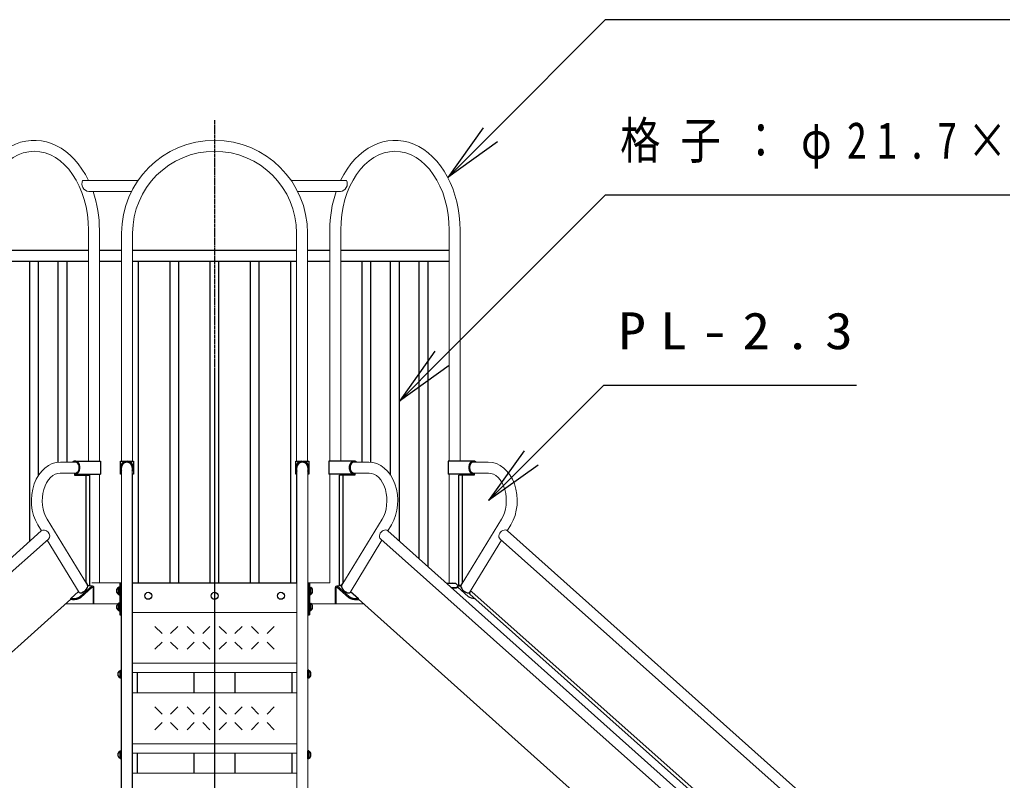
# Model space of a CAD drawing. Units: millimetres, scale not verified. Extents: x -19538 to 12, y -3090 to 13350.
# Drawn here: x -15307 to -12864, y 4029 to 5920 of the extents above; entities that cross this region are included whole.
import ezdxf

# ---------------------------------------------------------------- set-up
doc = ezdxf.new("R2010")
doc.units = ezdxf.units.MM
doc.linetypes.add('USER2', pattern=[6, 3, -1, 1, -1])
doc.layers.add('線', color=2, linetype='Continuous', lineweight=25)
doc.layers.add('補助', color=2, linetype='Continuous', lineweight=13)
doc.styles.add('ＭＳ ゴシック', font='')
doc.styles.get('ＭＳ ゴシック').set_extended_font_data('MS Gothic')

msp = doc.modelspace()

# ---------------------------------------------------------------- linework, layer by layer
at = {"layer": '線', "color": 20, "linetype": 'USER2'}
for p, q in [((-14822.533, 5669.998), (-14822.533, 4424.755)), ((-14822.533, 5047.189), (-14822.533, 2619.897)), ((-14822.533, 5019.998), (-14822.533, 2219.998))]:
    msp.add_line(p, q, dxfattribs=at)
at = {"layer": '線', "color": 7, "lineweight": 13}
for p, q in [((-15150.782, 5519.998), (-15012.849, 5519.998)), ((-14494.285, 5519.998), (-14632.218, 5519.998)), ((-15135.363, 5492.798), (-15028.96, 5492.798)), ((-14509.704, 5492.798), (-14616.107, 5492.798)), ((-15136.133, 5396.398), (-15136.133, 4822.667)), ((-15108.933, 5396.398), (-15108.933, 4822.667)), ((-15053.633, 5388.898), (-15053.633, 4822.667)), ((-15026.433, 5388.898), (-15026.433, 4822.667)), ((-14618.633, 5388.898), (-14618.633, 4822.243)), ((-14591.433, 5388.898), (-14591.433, 4822.243)), ((-14536.133, 5396.398), (-14536.133, 4822.667)), ((-14508.933, 5396.398), (-14508.933, 4822.667)), ((-14239.149, 5396.398), (-14239.149, 4822.667)), ((-14211.949, 5396.398), (-14211.949, 4822.667)), ((-15205.839, 4820.092), (-15168.849, 4820.092)), ((-14439.228, 4820.092), (-14476.218, 4820.092)), ((-14142.243, 4820.092), (-14179.233, 4820.092)), ((-15206.546, 4792.892), (-15168.849, 4792.892)), ((-15108.933, 4790.317), (-15108.933, 4519.998)), ((-15054.333, 3132.091), (-15054.333, 4806.398)), ((-15027.133, 3132.091), (-15027.133, 4806.398)), ((-15026.433, 4790.317), (-15026.433, 4519.998)), ((-14618.633, 4790.198), (-14618.633, 4519.998)), ((-14617.933, 3132.091), (-14617.933, 4806.398)), ((-14590.733, 3132.091), (-14590.733, 4806.398)), ((-14536.133, 4790.317), (-14536.133, 4519.998)), ((-14438.521, 4792.892), (-14476.218, 4792.892)), ((-14239.149, 4790.317), (-14239.149, 4519.998)), ((-14141.536, 4792.892), (-14179.233, 4792.892)), ((-15138.633, 4514.48), (-15238.852, 4677.903)), ((-14506.434, 4514.48), (-14406.215, 4677.903)), ((-14209.449, 4514.48), (-14109.23, 4677.903)), ((-15253.618, 4649.15), (-16847.627, 3226.337)), ((-15253.037, 4649.623), (-15262.077, 4664.423)), ((-14392.03, 4649.623), (-14382.99, 4664.423)), ((-14391.449, 4649.15), (-12797.44, 3226.337)), ((-14095.045, 4649.623), (-14086.005, 4664.423)), ((-14094.464, 4649.15), (-12500.456, 3226.337)), ((-15235.547, 4628.82), (-16837.392, 3203.308)), ((-15159.288, 4496.121), (-15238.647, 4626.061)), ((-14485.779, 4496.121), (-14406.419, 4626.061)), ((-14409.52, 4628.82), (-12807.675, 3203.308)), ((-14188.794, 4496.121), (-14109.435, 4626.061)), ((-14112.535, 4628.82), (-12510.69, 3203.308)), ((-15138.398, 4514.689), (-15138.633, 4514.48)), ((-15126.14, 4512.65), (-15137.82, 4512.65)), ((-15128.167, 4519.998), (-15058.533, 4519.998)), ((-15124.867, 4468.133), (-15124.867, 4507.65)), ((-15122.604, 4507.65), (-15122.604, 4468.133)), ((-15054.733, 2419.998), (-15054.733, 4519.998)), ((-15026.733, 2494.816), (-15026.733, 4519.998)), ((-14618.333, 2494.816), (-14618.333, 4519.998)), ((-14590.733, 4519.998), (-14586.533, 4519.998)), ((-14590.333, 2419.998), (-14590.333, 4519.998)), ((-14586.533, 4519.998), (-14536.133, 4519.998)), ((-14522.463, 4507.65), (-14522.463, 4468.133)), ((-14520.2, 4468.133), (-14520.2, 4507.65)), ((-14518.927, 4512.65), (-14507.247, 4512.65)), ((-14506.669, 4514.689), (-14506.434, 4514.48)), ((-15179.927, 4479.098), (-16781.286, 3048.874)), ((-14465.14, 4479.098), (-12863.781, 3048.874)), ((-15192.69, 4467.698), (-15058.533, 4467.698)), ((-15126.847, 4468.133), (-15192.204, 4468.133)), ((-15122.604, 4468.133), (-15126.847, 4468.133)), ((-14586.533, 4467.698), (-14452.377, 4467.698)), ((-14522.463, 4468.133), (-14518.22, 4468.133)), ((-14518.22, 4468.133), (-14452.863, 4468.133)), ((-15026.733, 4446.416), (-14618.333, 4446.416)), ((-15026.733, 4320.002), (-14618.333, 4320.002)), ((-15026.733, 4296.726), (-14618.333, 4296.726)), ((-15026.733, 4246.416), (-14618.333, 4246.416)), ((-15026.733, 4120.002), (-14618.333, 4120.002)), ((-15026.733, 4096.726), (-14618.333, 4096.726)), ((-15026.733, 4046.416), (-14618.333, 4046.416))]:
    msp.add_line(p, q, dxfattribs=at)
at = {"layer": '線'}
for p, q in [((-15405.918, 5347.198), (-15136.133, 5347.198)), ((-15108.933, 5347.198), (-15053.633, 5347.198)), ((-15026.433, 5347.198), (-14618.633, 5347.198)), ((-14591.433, 5347.198), (-14536.133, 5347.198)), ((-14508.933, 5347.198), (-14239.149, 5347.198)), ((-15405.918, 5319.998), (-15136.133, 5319.998)), ((-15281.876, 4623.576), (-15281.876, 5319.998)), ((-15260.176, 4787.342), (-15260.176, 5319.998)), ((-15211.165, 4819.739), (-15211.165, 5319.998)), ((-15189.465, 4819.998), (-15189.465, 5319.998)), ((-15108.933, 5319.998), (-15053.633, 5319.998)), ((-15026.433, 5319.998), (-14618.633, 5319.998)), ((-15011.683, 4519.998), (-15011.683, 5319.998)), ((-14933.383, 4519.998), (-14933.383, 5319.998)), ((-14911.683, 4519.998), (-14911.683, 5319.998)), ((-14833.383, 4519.998), (-14833.383, 5320.724)), ((-14811.683, 4519.998), (-14811.683, 5319.998)), ((-14733.383, 4519.998), (-14733.383, 5319.998)), ((-14711.683, 4519.998), (-14711.683, 5319.998)), ((-14633.383, 4519.998), (-14633.383, 5319.998)), ((-14591.433, 5319.998), (-14536.133, 5319.998)), ((-14508.933, 5319.998), (-14239.149, 5319.998)), ((-14455.602, 4819.998), (-14455.602, 5319.998)), ((-14433.902, 4819.754), (-14433.902, 5319.998)), ((-14384.891, 4787.687), (-14384.891, 5319.998)), ((-14363.191, 4623.715), (-14363.191, 5319.998)), ((-14313.579, 4579.617), (-14313.579, 5319.998)), ((-14291.879, 4560.329), (-14291.879, 5319.998)), ((-15168.849, 4822.667), (-15106.404, 4822.667)), ((-15168.849, 4820.092), (-15168.849, 4822.667)), ((-15106.404, 4822.667), (-15106.404, 4790.317)), ((-15056.933, 4822.598), (-15041.633, 4822.598)), ((-15056.933, 4790.198), (-15056.933, 4822.598)), ((-15041.633, 4819.969), (-15041.633, 4822.598)), ((-15041.633, 4819.969), (-15041.633, 4822.598)), ((-15039.833, 4822.598), (-15024.533, 4822.598)), ((-15039.833, 4819.969), (-15039.833, 4822.598)), ((-15039.833, 4819.969), (-15039.833, 4822.598)), ((-15024.533, 4822.598), (-15024.533, 4790.198)), ((-14620.533, 4822.598), (-14605.233, 4822.598)), ((-14620.533, 4790.198), (-14620.533, 4822.598)), ((-14605.233, 4819.969), (-14605.233, 4822.598)), ((-14605.233, 4819.969), (-14605.233, 4822.598)), ((-14603.433, 4822.598), (-14588.133, 4822.598)), ((-14603.433, 4819.969), (-14603.433, 4822.598)), ((-14603.433, 4819.969), (-14603.433, 4822.598)), ((-14588.133, 4822.598), (-14588.133, 4790.198)), ((-14476.218, 4822.667), (-14538.663, 4822.667)), ((-14538.663, 4822.667), (-14538.663, 4790.317)), ((-14476.218, 4820.092), (-14476.218, 4822.667)), ((-14179.233, 4822.667), (-14241.678, 4822.667)), ((-14241.678, 4822.667), (-14241.678, 4790.317)), ((-14179.233, 4820.092), (-14179.233, 4822.667)), ((-15171.135, 4792.892), (-15171.135, 4787.892)), ((-15168.849, 4792.892), (-15168.849, 4790.317)), ((-15168.849, 4790.317), (-15106.404, 4790.317)), ((-15054.333, 4790.198), (-15056.933, 4790.198)), ((-15024.533, 4790.198), (-15027.133, 4790.198)), ((-14617.933, 4790.198), (-14620.533, 4790.198)), ((-14588.133, 4790.198), (-14590.733, 4790.198)), ((-14476.218, 4790.317), (-14538.663, 4790.317)), ((-14476.218, 4792.892), (-14476.218, 4790.317)), ((-14473.932, 4792.892), (-14473.932, 4787.892)), ((-14179.233, 4790.317), (-14241.678, 4790.317)), ((-14179.233, 4792.892), (-14179.233, 4790.317)), ((-14176.947, 4792.892), (-14176.947, 4787.892)), ((-15171.135, 4787.892), (-15136.416, 4787.892)), ((-15142.05, 4787.892), (-15133.163, 4787.892)), ((-15142.05, 4521.092), (-15142.05, 4787.892)), ((-15133.163, 4513.3), (-15133.163, 4787.892)), ((-14511.904, 4513.3), (-14511.904, 4787.892)), ((-14503.017, 4787.892), (-14511.904, 4787.892)), ((-14473.932, 4787.892), (-14508.651, 4787.892)), ((-14503.017, 4521.092), (-14503.017, 4787.892)), ((-14214.919, 4513.3), (-14214.919, 4787.892)), ((-14206.032, 4787.892), (-14214.919, 4787.892)), ((-14176.947, 4787.892), (-14211.666, 4787.892)), ((-14206.032, 4521.092), (-14206.032, 4787.892)), ((-15142.05, 4521.092), (-15137.606, 4513.3)), ((-14503.017, 4521.092), (-14507.46, 4513.3)), ((-14206.032, 4521.092), (-14210.476, 4513.3)), ((-15160.582, 4498.24), (-15179.927, 4481.045)), ((-15128.021, 4511.884), (-15156.806, 4486.298)), ((-15126.817, 4509.174), (-15155.525, 4483.657)), ((-15137.606, 4513.3), (-15133.163, 4513.3)), ((-15065.882, 4495.998), (-15065.882, 4503.998)), ((-15060.532, 4508.648), (-15061.532, 4508.648)), ((-15061.532, 4491.348), (-15061.532, 4508.648)), ((-15060.532, 4509.998), (-15058.532, 4509.998)), ((-15060.532, 4489.998), (-15060.532, 4509.998)), ((-15060.532, 4491.348), (-15060.532, 4508.648)), ((-15058.533, 4519.998), (-15058.533, 4439.998)), ((-15058.533, 4519.998), (-15054.733, 4519.998)), ((-15058.532, 4489.998), (-15058.532, 4509.998)), ((-15055.333, 4519.998), (-15055.333, 4439.998)), ((-15054.733, 4519.998), (-15054.333, 4519.998)), ((-15027.133, 4519.998), (-15026.733, 4519.998)), ((-15026.733, 4519.998), (-14618.333, 4519.998)), ((-14617.933, 4519.998), (-14618.333, 4519.998)), ((-14590.333, 4519.998), (-14590.733, 4519.998)), ((-14590.333, 4519.998), (-14586.533, 4519.998)), ((-14589.733, 4519.998), (-14589.733, 4439.998)), ((-14586.533, 4519.998), (-14586.533, 4439.998)), ((-14584.528, 4509.998), (-14586.528, 4509.998)), ((-14586.528, 4489.998), (-14586.528, 4509.998)), ((-14584.528, 4489.998), (-14584.528, 4509.998)), ((-14584.528, 4508.648), (-14583.528, 4508.648)), ((-14584.528, 4491.348), (-14584.528, 4508.648)), ((-14583.528, 4491.348), (-14583.528, 4508.648)), ((-14579.178, 4495.998), (-14579.178, 4503.998)), ((-14518.25, 4509.174), (-14489.542, 4483.657)), ((-14517.046, 4511.884), (-14488.261, 4486.298)), ((-14507.46, 4513.3), (-14511.904, 4513.3)), ((-14484.485, 4498.24), (-14465.14, 4481.045)), ((-14245.885, 4519.198), (-14230.074, 4519.198)), ((-14223.003, 4517.946), (-14244.476, 4517.946)), ((-14233.706, 4508.373), (-14222.732, 4508.373)), ((-14232.538, 4507.335), (-14222.732, 4507.335)), ((-14223.003, 4517.946), (-14230.074, 4519.198)), ((-14223.003, 4517.946), (-14218.788, 4514.2)), ((-14218.128, 4509.536), (-14191.983, 4486.298)), ((-14217.819, 4512.65), (-14210.262, 4512.65)), ((-14217.732, 4511.982), (-14217.732, 4510.943)), ((-14210.476, 4513.3), (-14214.919, 4513.3)), ((-14209.684, 4514.689), (-14209.449, 4514.48)), ((-14182.509, 4497.377), (-12645.114, 3130.856)), ((-15175.896, 4478.336), (-15180.784, 4478.336)), ((-15175.74, 4481.036), (-15179.938, 4481.036)), ((-15179.927, 4479.098), (-15179.927, 4481.045)), ((-15060.532, 4491.348), (-15061.532, 4491.348)), ((-15060.532, 4489.998), (-15058.532, 4489.998)), ((-14584.528, 4489.998), (-14586.528, 4489.998)), ((-14584.528, 4491.348), (-14583.528, 4491.348)), ((-14469.327, 4481.036), (-14465.129, 4481.036)), ((-14469.171, 4478.336), (-14464.283, 4478.336)), ((-14465.14, 4479.098), (-14465.14, 4481.045)), ((-14187.823, 4491.398), (-12667.051, 3139.652)), ((-15065.882, 4455.998), (-15065.882, 4463.998)), ((-15060.532, 4468.648), (-15061.532, 4468.648)), ((-15061.532, 4451.348), (-15061.532, 4468.648)), ((-15060.532, 4451.348), (-15061.532, 4451.348)), ((-15060.532, 4469.998), (-15058.532, 4469.998)), ((-15060.532, 4449.998), (-15060.532, 4469.998)), ((-15060.532, 4451.348), (-15060.532, 4468.648)), ((-15060.532, 4449.998), (-15058.532, 4449.998)), ((-15058.532, 4449.998), (-15058.532, 4469.998)), ((-14584.528, 4469.998), (-14586.528, 4469.998)), ((-14586.528, 4449.998), (-14586.528, 4469.998)), ((-14584.528, 4449.998), (-14586.528, 4449.998)), ((-14584.528, 4449.998), (-14584.528, 4469.998)), ((-14584.528, 4468.648), (-14583.528, 4468.648)), ((-14584.528, 4451.348), (-14584.528, 4468.648)), ((-14584.528, 4451.348), (-14583.528, 4451.348)), ((-14583.528, 4451.348), (-14583.528, 4468.648)), ((-14579.178, 4455.998), (-14579.178, 4463.998)), ((-15058.533, 4439.998), (-15054.733, 4439.998)), ((-14590.333, 4439.998), (-14586.533, 4439.998)), ((-14953.14, 4393.815), (-14970.818, 4411.493)), ((-14914.249, 4411.493), (-14931.927, 4393.815)), ((-14873.14, 4393.815), (-14890.818, 4411.493)), ((-14834.249, 4411.493), (-14851.927, 4393.815)), ((-14793.14, 4393.815), (-14810.818, 4411.493)), ((-14754.249, 4411.493), (-14771.927, 4393.815)), ((-14713.14, 4393.815), (-14730.818, 4411.493)), ((-14674.249, 4411.493), (-14691.927, 4393.815)), ((-14953.14, 4372.602), (-14970.818, 4354.924)), ((-14914.249, 4354.924), (-14931.927, 4372.602)), ((-14873.14, 4372.602), (-14890.818, 4354.924)), ((-14834.249, 4354.924), (-14851.927, 4372.602)), ((-14793.14, 4372.602), (-14810.818, 4354.924)), ((-14754.249, 4354.924), (-14771.927, 4372.602)), ((-14713.14, 4372.602), (-14730.818, 4354.924)), ((-14674.249, 4354.924), (-14691.927, 4372.602)), ((-15056.733, 4301.352), (-15057.733, 4301.352)), ((-15057.733, 4284.052), (-15057.733, 4301.352)), ((-15056.733, 4302.702), (-15054.733, 4302.702)), ((-15056.733, 4282.702), (-15056.733, 4302.702)), ((-15056.733, 4284.052), (-15056.733, 4301.352)), ((-15054.733, 4282.702), (-15054.733, 4302.702)), ((-14588.35, 4302.702), (-14590.35, 4302.702)), ((-14590.35, 4282.702), (-14590.35, 4302.702)), ((-14588.35, 4282.702), (-14588.35, 4302.702)), ((-14588.35, 4301.352), (-14587.35, 4301.352)), ((-14588.35, 4284.052), (-14588.35, 4301.352)), ((-14587.35, 4284.052), (-14587.35, 4301.352)), ((-15062.083, 4288.702), (-15062.083, 4296.702)), ((-15056.733, 4284.052), (-15057.733, 4284.052)), ((-15056.733, 4282.702), (-15054.733, 4282.702)), ((-15014.733, 4296.726), (-15014.733, 4246.416)), ((-14873.333, 4246.416), (-14873.333, 4296.726)), ((-14771.733, 4246.416), (-14771.733, 4296.726)), ((-14630.333, 4296.726), (-14630.333, 4246.416)), ((-14588.35, 4282.702), (-14590.35, 4282.702)), ((-14588.35, 4284.052), (-14587.35, 4284.052)), ((-14583, 4288.702), (-14583, 4296.702)), ((-14953.14, 4193.815), (-14970.818, 4211.493)), ((-14914.249, 4211.493), (-14931.927, 4193.815)), ((-14873.14, 4193.815), (-14890.818, 4211.493)), ((-14834.249, 4211.493), (-14851.927, 4193.815)), ((-14793.14, 4193.815), (-14810.818, 4211.493)), ((-14754.249, 4211.493), (-14771.927, 4193.815)), ((-14713.14, 4193.815), (-14730.818, 4211.493)), ((-14674.249, 4211.493), (-14691.927, 4193.815)), ((-14953.14, 4172.602), (-14970.818, 4154.924)), ((-14914.249, 4154.924), (-14931.927, 4172.602)), ((-14873.14, 4172.602), (-14890.818, 4154.924)), ((-14834.249, 4154.924), (-14851.927, 4172.602)), ((-14793.14, 4172.602), (-14810.818, 4154.924)), ((-14754.249, 4154.924), (-14771.927, 4172.602)), ((-14713.14, 4172.602), (-14730.818, 4154.924)), ((-14674.249, 4154.924), (-14691.927, 4172.602)), ((-15062.083, 4088.702), (-15062.083, 4096.702)), ((-15056.733, 4101.352), (-15057.733, 4101.352)), ((-15057.733, 4084.052), (-15057.733, 4101.352)), ((-15056.733, 4084.052), (-15057.733, 4084.052)), ((-15056.733, 4102.702), (-15054.733, 4102.702)), ((-15056.733, 4082.702), (-15056.733, 4102.702)), ((-15056.733, 4084.052), (-15056.733, 4101.352)), ((-15056.733, 4082.702), (-15054.733, 4082.702)), ((-15054.733, 4082.702), (-15054.733, 4102.702)), ((-15014.733, 4096.726), (-15014.733, 4046.416)), ((-14873.333, 4046.416), (-14873.333, 4096.726)), ((-14771.733, 4046.416), (-14771.733, 4096.726)), ((-14630.333, 4096.726), (-14630.333, 4046.416)), ((-14588.35, 4102.702), (-14590.35, 4102.702)), ((-14590.35, 4082.702), (-14590.35, 4102.702)), ((-14588.35, 4082.702), (-14590.35, 4082.702)), ((-14588.35, 4082.702), (-14588.35, 4102.702)), ((-14588.35, 4101.352), (-14587.35, 4101.352)), ((-14588.35, 4084.052), (-14588.35, 4101.352)), ((-14588.35, 4084.052), (-14587.35, 4084.052)), ((-14587.35, 4084.052), (-14587.35, 4101.352)), ((-14583, 4088.702), (-14583, 4096.702))]:
    msp.add_line(p, q, dxfattribs=at)
for centre in [(-14987.533, 4487.698), (-14822.533, 4487.698), (-14657.533, 4487.698)]:
    msp.add_circle(centre, 8.65, dxfattribs=at)
at = {"layer": '線', "color": 7, "lineweight": 13}
for centre, radius, start, end in [((-14822.533, 5388.898), 231.1, 0, 180), ((-14822.533, 5388.898), 203.9, 0, 180), ((-15133.332, 5511.92), 19.229, 155.15957, 263.93698), ((-14511.735, 5511.92), 19.229, 276.06302, 24.84043), ((-15040.733, 4806.398), 13.6, 0, 180), ((-14604.333, 4806.398), 13.6, 0, 180)]:
    msp.add_arc(centre, radius, start, end, dxfattribs=at)
at = {"layer": '線'}
for centre, radius, start, end in [((-15040.733, 4806.398), 16.2, 93.18474, 212.91199), ((-15040.733, 4806.398), 13.6, 93.79441, 180), ((-15040.733, 4806.398), 16.2, 327.08801, 86.81526), ((-15040.733, 4806.398), 13.6, 0, 86.20559), ((-14604.333, 4806.398), 16.2, 93.18474, 212.91199), ((-14604.333, 4806.398), 13.6, 93.79441, 180), ((-14604.333, 4806.398), 16.2, 327.08801, 86.81526), ((-14604.333, 4806.398), 13.6, 0, 86.20559), ((-15056.945, 4499.998), 9.791, 117.93242, 155.88589), ((-14588.114, 4499.998), 9.791, 24.11411, 62.06758), ((-14185.166, 4494.388), 4, 48.36754, 228.36754), ((-15173.982, 4511.329), 30.345, 266.38227, 304.6497), ((-15175.175, 4517.23), 38.901, 268.93809, 300.34078), ((-15056.945, 4499.998), 9.791, 204.11411, 242.06758), ((-14588.114, 4499.998), 9.791, 297.93242, 335.88589), ((-14469.892, 4517.23), 38.901, 239.65922, 271.06191), ((-14471.085, 4511.329), 30.345, 235.3503, 273.61773), ((-14174.808, 4511.329), 30.345, 235.3503, 267.48155), ((-15056.945, 4459.998), 9.791, 117.93242, 155.88589), ((-15056.945, 4459.998), 9.791, 204.11411, 242.06758), ((-14588.114, 4459.998), 9.791, 24.11411, 62.06758), ((-14588.114, 4459.998), 9.791, 297.93242, 335.88589), ((-15053.147, 4292.702), 9.791, 117.93242, 155.88589), ((-14591.936, 4292.702), 9.791, 24.11411, 62.06758), ((-15053.147, 4292.702), 9.791, 204.11411, 242.06758), ((-14591.936, 4292.702), 9.791, 297.93242, 335.88589), ((-15053.147, 4092.702), 9.791, 117.93242, 155.88589), ((-15053.147, 4092.702), 9.791, 204.11411, 242.06758), ((-14591.936, 4092.702), 9.791, 24.11411, 62.06758), ((-14591.936, 4092.702), 9.791, 297.93242, 335.88589)]:
    msp.add_arc(centre, radius, start, end, dxfattribs=at)
at = {"layer": '線', "color": 7, "lineweight": 13}
for centre, major_axis, ratio, start_param, end_param in [((-15271.026, 5396.398), (0, -223.6), 0.724921, 2.15648428, 4.71238898), ((-14374.041, 5396.398), (0, -223.6), 0.724921, 1.57079633, 4.12670102), ((-15271.026, 5396.398), (0, -196.4), 0.686825, 1.57079633, 4.71238898), ((-14374.041, 5396.398), (0, -196.4), 0.686825, 1.57079633, 4.71238898), ((-15271.026, 5396.398), (0, -223.6), 0.724921, 1.57079633, 2.01653779), ((-14374.041, 5396.398), (0, -223.6), 0.724921, 4.26664752, 4.71238898), ((-15205.839, 4724.492), (0, 95.6), 0.75617, 6.28318531, 8.53338545), ((-14439.228, 4724.492), (0, 95.6), 0.75617, 4.03298516, 6.28318531), ((-14142.243, 4724.492), (0, 95.6), 0.75617, 4.03298516, 6.28318531), ((-15205.839, 4724.492), (0, -68.4), 0.659209, 3.14159265, 5.46168822), ((-14439.228, 4724.492), (0, -68.4), 0.659209, 0.82149709, 3.14159265), ((-14142.243, 4724.492), (0, -68.4), 0.659209, 0.82149709, 3.14159265), ((-15244.583, 4638.985), (9.035, -10.165), 0.800645, 0, 3.14159265), ((-14400.484, 4638.985), (-9.035, -10.165), 0.800645, 3.14159265, 6.28318531), ((-14103.5, 4638.985), (-9.035, -10.165), 0.800645, 3.14159265, 6.28318531), ((-15126.14, 4507.65), (0, 5), 0.707107, 4.71238898, 6.84430866), ((-15126.14, 4507.65), (0, 1.8), 0.707107, 4.71238898, 6.84430866), ((-14518.927, 4507.65), (0, 5), 0.707107, 5.72206195, 7.85398163), ((-14518.927, 4507.65), (0, 1.8), 0.707107, 5.72206195, 7.85398163)]:
    msp.add_ellipse(centre, major_axis=major_axis, ratio=ratio, start_param=start_param, end_param=end_param, dxfattribs=at)
at = {"layer": '線'}
for centre, major_axis, ratio, start_param, end_param in [((-15168.849, 4806.492), (0, 16.175), 0.718186, 2.94352079, 6.8552136), ((-15168.849, 4806.492), (0, 13.6), 0.707107, 3.14159265, 6.28318531), ((-14476.218, 4806.492), (0, 16.175), 0.718186, 5.71115702, 9.62284982), ((-14476.218, 4806.492), (0, 13.6), 0.707107, 0, 3.14159265), ((-14179.233, 4806.492), (0, 16.175), 0.718186, 5.71115702, 9.62284982), ((-14179.233, 4806.492), (0, 13.6), 0.707107, 0, 3.14159265), ((-15148.96, 4505.301), (-10.327, -9.18), 0.47055, 0, 3.14159265), ((-14496.107, 4505.301), (10.327, -9.18), 0.47055, 3.14159265, 6.28318531), ((-14222.732, 4511.982), (5, 0), 0.721679, 4.71238898, 6.94527718), ((-14222.732, 4510.943), (5, 0), 0.721679, 4.71238898, 6.28318531), ((-14199.122, 4505.301), (10.327, -9.18), 0.47055, 3.14159265, 6.28318531)]:
    msp.add_ellipse(centre, major_axis=major_axis, ratio=ratio, start_param=start_param, end_param=end_param, dxfattribs=at)
at = {"layer": '補助', "lineweight": 25}
for p, q in [((-14136.738, 5633.701), (-13850.441, 5919.998)), ((-13850.441, 5919.998), (-13800.441, 5919.998)), ((-13800.441, 5919.998), (-12447.895, 5919.998)), ((-14154.416, 5651.379), (-14242.804, 5527.635)), ((-14242.804, 5527.635), (-14136.738, 5633.701)), ((-14119.061, 5616.023), (-14242.804, 5527.635)), ((-14257.125, 5077.923), (-13850.441, 5484.607)), ((-13850.441, 5484.607), (-13800.441, 5484.607)), ((-13800.441, 5484.607), (-12572.456, 5484.607)), ((-14274.803, 5095.6), (-14363.191, 4971.857)), ((-14363.191, 4971.857), (-14257.125, 5077.923)), ((-14239.447, 5060.245), (-14363.191, 4971.857)), ((-14035.47, 4830.558), (-13854.824, 5011.203)), ((-13854.824, 5011.203), (-13804.824, 5011.203)), ((-13804.824, 5011.203), (-13226.61, 5011.203)), ((-14053.148, 4848.235), (-14141.536, 4724.492)), ((-14141.536, 4724.492), (-14035.47, 4830.558)), ((-14017.792, 4812.88), (-14141.536, 4724.492))]:
    msp.add_line(p, q, dxfattribs=at)

# ---------------------------------------------------------------- texts
at = {"layer": '補助', "char_height": 91.64, "attachment_point": 1, "style": 'ＭＳ ゴシック'}
for s, insert in [('\\T1.5;\\W0.8;格子：φ21.7×2.8', (-13814.191, 5665.857)), ('\\T1.5;\\W1.1;PL-2.3', (-13818.574, 5192.453))]:
    msp.add_mtext(s, dxfattribs=dict(at, insert=insert))

doc.saveas('drawing.dxf')
